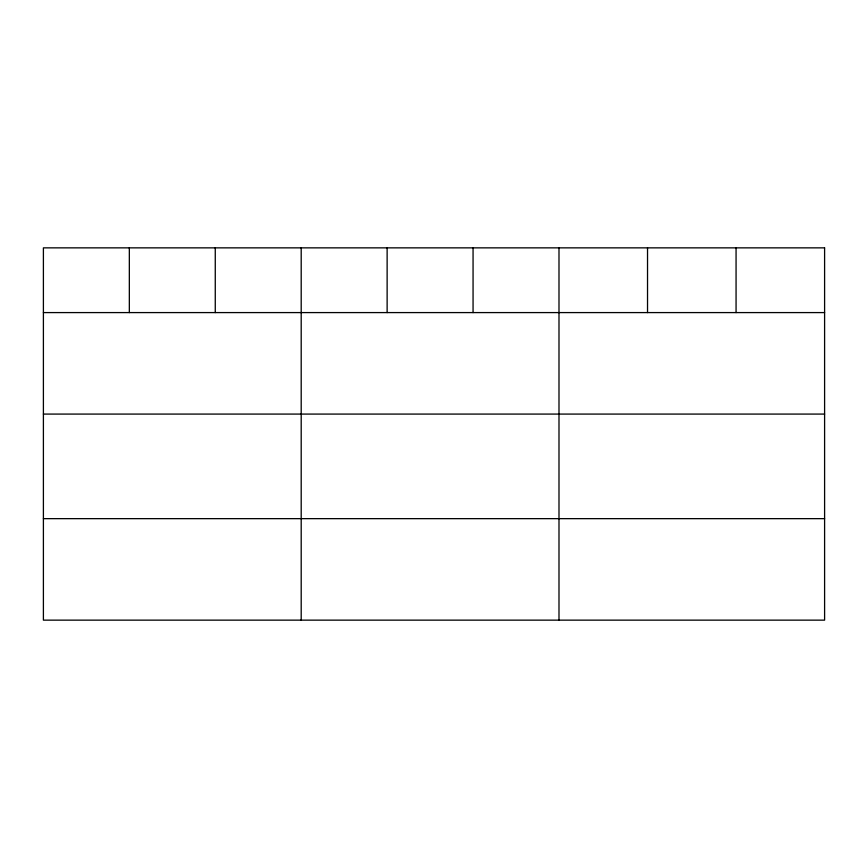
<?xml version="1.0" encoding="UTF-8"?>
<svg xmlns="http://www.w3.org/2000/svg" width="868" height="868" viewBox="0 0 868 868"><rect width="100%" height="100%" fill="white"/><g stroke="black" fill="none" stroke-linecap="round" stroke-linejoin="round"><path stroke-width="1.3" d="M43.4 312.589L824.6 312.589M43.4 414.079L824.6 414.079M43.4 518.652L824.6 518.652M736.064 247.857L736.064 312.589M647.528 247.857L647.528 312.589M558.992 247.857L558.992 620.143M473.06 247.857L473.06 312.589M387.128 247.857L387.128 312.589M301.196 247.857L301.196 620.143M215.264 247.857L215.264 312.589M129.332 247.857L129.332 312.589M824.6 247.857L43.4 247.857L43.4 620.143L824.6 620.143L824.6 247.857"/></g></svg>
